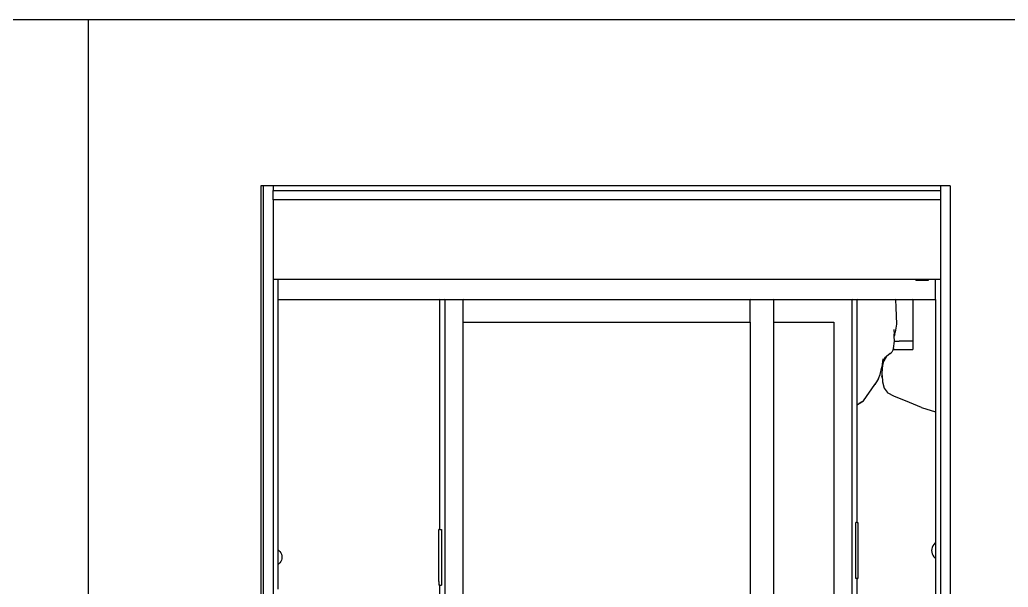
# Model space of a CAD drawing. Header units: metres. Extents: x 54.3 to 102.1, y 17 to 45.8.
# Drawn here: x 93.55 to 95.844, y 34.903 to 36.22 of the extents above; entities that cross this region are included whole.
import ezdxf

# ---------------------------------------------------------------- set-up
doc = ezdxf.new("R2010")
doc.units = ezdxf.units.M
doc.layers.add('Edges', color=7, linetype='Continuous')

# ---------------------------------------------------------------- blocks, each defined once
blk = doc.blocks.new('fr elevation')
for p, q in [((-1.2128, -0.2133), (-1.7128, -0.2133)), ((-1.2128, -2.6888), (-1.2128, -0.2133)), ((1.9372, -0.2133), (-1.2128, -0.2133)), ((-0.8074, -0.5988), (-0.8128, -0.5988)), ((-0.8128, -0.5988), (-0.8128, -1.6688)), ((-0.7843, -0.5988), (-0.8074, -0.5988)), ((-0.8074, -0.5988), (-0.8074, -1.6688)), ((0.7644, -0.5988), (-0.7843, -0.5988)), ((-0.7843, -0.5988), (-0.7843, -0.6096)), ((-0.7843, -0.6096), (0.7644, -0.6096)), ((-0.7843, -0.6315), (-0.7843, -0.6096)), ((0.7872, -0.5988), (0.7644, -0.5988)), ((0.7644, -0.5988), (0.7644, -0.6096)), ((0.7644, -0.6096), (0.7644, -0.6315)), ((0.7872, -0.5988), (0.7872, -2.1117)), ((-0.0628, -0.6315), (-0.7843, -0.6315)), ((-0.7843, -0.6315), (-0.7843, -0.8153)), ((-0.0628, -0.6321), (-0.0628, -0.6315)), ((0.14, -0.6315), (-0.0628, -0.6315)), ((0.14, -0.6315), (0.14, -0.6321)), ((0.15, -0.6315), (0.14, -0.6315)), ((0.15, -0.6315), (0.15, -0.6321)), ((0.16, -0.6315), (0.15, -0.6315)), ((0.16, -0.6321), (0.16, -0.6315)), ((0.5004, -0.6315), (0.16, -0.6315)), ((0.5004, -0.6315), (0.5004, -0.6321)), ((0.5504, -0.6315), (0.5004, -0.6315)), ((0.5504, -0.6315), (0.5504, -0.6321)), ((0.7004, -0.6315), (0.5504, -0.6315)), ((0.7004, -0.6315), (0.7004, -0.6321)), ((0.7644, -0.6315), (0.7004, -0.6315)), ((0.7644, -0.6315), (0.7644, -0.8153)), ((-0.7843, -0.8153), (-0.7843, -0.8154)), ((-0.7843, -0.8153), (-0.7814, -0.8153)), ((-0.7843, -0.8154), (-0.7843, -2.1117)), ((-0.7814, -0.8153), (-0.7814, -0.815)), ((-0.7814, -0.8153), (-0.7813, -0.8153)), ((-0.7813, -0.8153), (-0.7813, -0.815)), ((-0.7813, -0.8153), (-0.7752, -0.8153)), ((-0.7752, -0.8153), (-0.7752, -0.815)), ((-0.7752, -0.8153), (-0.7752, -0.815)), ((-0.7752, -0.8153), (-0.7752, -0.8153)), ((-0.7752, -0.8153), (-0.7722, -0.8153)), ((-0.7722, -0.8613), (-0.7722, -0.8153)), ((-0.7722, -0.8153), (-0.0628, -0.8153)), ((-0.7557, -0.8151), (-0.7557, -0.8149)), ((-0.7557, -0.815), (-0.7557, -0.815)), ((-0.7557, -0.8151), (-0.7557, -0.815)), ((-0.7557, -0.815), (-0.7268, -0.815)), ((-0.7557, -0.8151), (-0.0628, -0.8151)), ((-0.7268, -0.815), (-0.7268, -0.815)), ((-0.7268, -0.815), (-0.0628, -0.815)), ((-0.7268, -0.8153), (-0.7268, -0.815)), ((-0.0628, -0.815), (-0.0628, -0.815)), ((-0.0628, -0.8151), (-0.0628, -0.815)), ((-0.0628, -0.815), (0.1039, -0.815)), ((-0.0628, -0.8153), (-0.0628, -0.8151)), ((-0.0628, -0.8151), (0.1039, -0.8151)), ((-0.0628, -0.8153), (0.1039, -0.8153)), ((0.1039, -0.815), (0.1253, -0.815)), ((0.1039, -0.815), (0.1039, -0.8151)), ((0.1039, -0.8151), (0.1039, -0.8153)), ((0.1039, -0.8151), (0.1253, -0.8151)), ((0.1039, -0.8153), (0.1253, -0.8153)), ((0.1253, -0.815), (0.1253, -0.815)), ((0.1253, -0.815), (0.1253, -0.8151)), ((0.1253, -0.815), (0.14, -0.815)), ((0.1253, -0.8151), (0.1253, -0.8153)), ((0.1253, -0.8151), (0.14, -0.8151)), ((0.1253, -0.8153), (0.14, -0.8153)), ((0.14, -0.815), (0.15, -0.815)), ((0.14, -0.815), (0.14, -0.8151)), ((0.14, -0.8151), (0.14, -0.8153)), ((0.14, -0.8151), (0.15, -0.8151)), ((0.14, -0.8153), (0.15, -0.8153)), ((0.15, -0.815), (0.16, -0.815)), ((0.15, -0.815), (0.15, -0.8151)), ((0.15, -0.8151), (0.15, -0.8153)), ((0.15, -0.8151), (0.16, -0.8151)), ((0.15, -0.8153), (0.16, -0.8153)), ((0.16, -0.815), (0.16, -0.815)), ((0.16, -0.8151), (0.16, -0.815)), ((0.16, -0.815), (0.1739, -0.815)), ((0.16, -0.8153), (0.16, -0.8151)), ((0.16, -0.8151), (0.1739, -0.8151)), ((0.16, -0.8153), (0.1739, -0.8153)), ((0.1739, -0.815), (0.1739, -0.815)), ((0.1739, -0.815), (0.1739, -0.8151)), ((0.1739, -0.815), (0.1953, -0.815)), ((0.1739, -0.8151), (0.1739, -0.8153)), ((0.1739, -0.8151), (0.1953, -0.8151)), ((0.1739, -0.8153), (0.1953, -0.8153)), ((0.1953, -0.815), (0.1953, -0.815)), ((0.1953, -0.815), (0.1953, -0.8151)), ((0.1953, -0.815), (0.5004, -0.815)), ((0.1953, -0.8151), (0.1953, -0.8153)), ((0.1953, -0.8151), (0.5004, -0.8151)), ((0.1953, -0.8153), (0.5004, -0.8153)), ((0.5004, -0.815), (0.5004, -0.815)), ((0.5004, -0.815), (0.5004, -0.8151)), ((0.5004, -0.815), (0.5079, -0.815)), ((0.5004, -0.8151), (0.5004, -0.8153)), ((0.5004, -0.8151), (0.5077, -0.8151)), ((0.5004, -0.8153), (0.5074, -0.8153)), ((0.5077, -0.8151), (0.5074, -0.8153)), ((0.5074, -0.8153), (0.5076, -0.8153)), ((0.5078, -0.8151), (0.5076, -0.8153)), ((0.5076, -0.8153), (0.5085, -0.8153)), ((0.5079, -0.815), (0.5077, -0.8151)), ((0.5077, -0.8151), (0.5078, -0.8151)), ((0.5079, -0.815), (0.5078, -0.8151)), ((0.5078, -0.8151), (0.5088, -0.8151)), ((0.508, -0.815), (0.5079, -0.815)), ((0.508, -0.815), (0.509, -0.815)), ((0.5085, -0.8153), (0.5088, -0.8151)), ((0.5085, -0.8153), (0.5504, -0.8153)), ((0.5088, -0.8151), (0.509, -0.815)), ((0.5088, -0.8151), (0.5504, -0.8151)), ((0.509, -0.815), (0.509, -0.815)), ((0.509, -0.815), (0.5504, -0.815)), ((0.5504, -0.815), (0.5504, -0.815)), ((0.5504, -0.815), (0.5504, -0.8151)), ((0.5504, -0.815), (0.6311, -0.815)), ((0.5504, -0.8151), (0.5504, -0.8153)), ((0.5504, -0.8151), (0.6313, -0.8151)), ((0.5504, -0.8153), (0.6316, -0.8153)), ((0.6313, -0.8151), (0.6311, -0.815)), ((0.6311, -0.815), (0.6311, -0.815)), ((0.6311, -0.815), (0.7004, -0.815)), ((0.6316, -0.8153), (0.6313, -0.8151)), ((0.6313, -0.8151), (0.7004, -0.8151)), ((0.6316, -0.8153), (0.7004, -0.8153)), ((0.7004, -0.815), (0.7004, -0.815)), ((0.7004, -0.815), (0.7004, -0.8151)), ((0.7004, -0.815), (0.7071, -0.815)), ((0.7004, -0.8151), (0.7004, -0.8153)), ((0.7004, -0.8151), (0.7071, -0.8151)), ((0.7004, -0.8153), (0.7071, -0.8153)), ((0.7071, -0.815), (0.7364, -0.815)), ((0.7071, -0.815), (0.7071, -0.815)), ((0.7071, -0.8151), (0.7071, -0.815)), ((0.7071, -0.815), (0.7071, -0.815)), ((0.7071, -0.8153), (0.7071, -0.8151)), ((0.7071, -0.8151), (0.7364, -0.8151)), ((0.7071, -0.8174), (0.7071, -0.8153)), ((0.7071, -0.8174), (0.7364, -0.8174)), ((0.7364, -0.8151), (0.7364, -0.815)), ((0.7364, -0.815), (0.7364, -0.815)), ((0.7364, -0.8153), (0.7364, -0.8151)), ((0.7364, -0.8153), (0.7525, -0.8153)), ((0.7364, -0.8174), (0.7364, -0.8153)), ((0.7364, -0.8178), (0.7364, -0.8174)), ((0.7364, -0.8179), (0.7364, -0.8178)), ((0.7364, -0.8178), (0.7364, -0.8178)), ((0.7525, -0.8153), (0.7644, -0.8153)), ((0.7525, -0.8621), (0.7525, -0.8153)), ((0.7644, -0.8153), (0.7644, -2.1117)), ((-0.7722, -0.8613), (-0.7722, -0.8613)), ((-0.7722, -0.8618), (-0.7722, -0.8613)), ((-0.7722, -0.8618), (-0.7722, -0.862)), ((-0.7722, -0.862), (-0.7722, -0.8621)), ((-0.7722, -0.8621), (-0.3971, -0.8621)), ((-0.7722, -1.4444), (-0.7722, -0.8621)), ((-0.7722, -0.8621), (-0.3971, -0.8621)), ((-0.7722, -0.8621), (-0.7722, -0.8621)), ((-0.3971, -0.8613), (-0.3971, -0.8608)), ((-0.3971, -0.8621), (-0.3971, -0.8618)), ((-0.3971, -1.3959), (-0.3971, -0.8621)), ((-0.3971, -0.8621), (-0.3856, -0.8621)), ((-0.3971, -0.8621), (-0.3971, -0.8621)), ((-0.3971, -0.8621), (-0.3856, -0.8621)), ((-0.3856, -0.8608), (-0.3856, -0.8613)), ((-0.3856, -0.8618), (-0.3856, -0.8621)), ((-0.3856, -0.8621), (-0.3856, -2.0597)), ((-0.3856, -0.8621), (-0.3432, -0.8621)), ((-0.3856, -0.8621), (-0.3856, -0.8621)), ((-0.3856, -0.8621), (-0.3432, -0.8621)), ((-0.3432, -0.8613), (-0.3432, -0.8608)), ((-0.3432, -0.8621), (-0.3432, -0.8618)), ((-0.3432, -0.9152), (-0.3432, -0.8621)), ((-0.3432, -0.8621), (-0.3432, -0.8621)), ((-0.3432, -0.8621), (0.3231, -0.8621)), ((-0.3432, -0.8621), (0.3231, -0.8621)), ((0.3231, -0.8613), (0.3231, -0.8608)), ((0.3231, -0.8621), (0.3231, -0.8618)), ((0.3231, -0.9152), (0.3231, -0.8621)), ((0.3231, -0.8621), (0.3231, -0.8621)), ((0.3231, -0.8621), (0.3773, -0.8621)), ((0.3231, -0.8621), (0.3773, -0.8621)), ((0.3773, -0.8613), (0.3773, -0.8608)), ((0.3773, -0.8613), (0.3773, -0.8608)), ((0.3773, -0.8621), (0.3773, -0.8618)), ((0.3773, -0.9152), (0.3773, -0.8618)), ((0.3773, -0.915), (0.3773, -0.8621)), ((0.3773, -0.8621), (0.3773, -0.8621)), ((0.3773, -0.8621), (0.5595, -0.8621)), ((0.3773, -0.8621), (0.5595, -0.8621)), ((0.5595, -0.8613), (0.5595, -0.8608)), ((0.5595, -0.8621), (0.5595, -0.8618)), ((0.5595, -2.0597), (0.5595, -0.8621)), ((0.5595, -0.8621), (0.5595, -0.8621)), ((0.5595, -0.8621), (0.5709, -0.8621)), ((0.5595, -0.8621), (0.5709, -0.8621)), ((0.5709, -0.8613), (0.5709, -0.8608)), ((0.5709, -0.8621), (0.5709, -0.8618)), ((0.5709, -0.8621), (0.6602, -0.8621)), ((0.5709, -0.9588), (0.5709, -0.8621)), ((0.5709, -0.8621), (0.5709, -0.8621)), ((0.5709, -0.8621), (0.6602, -0.8621)), ((0.6602, -0.8608), (0.6602, -0.8613)), ((0.6602, -0.8618), (0.6602, -0.8621)), ((0.6602, -0.8621), (0.6609, -0.8807)), ((0.6602, -0.8621), (0.6602, -0.8621)), ((0.6602, -0.8621), (0.7004, -0.8621)), ((0.6602, -0.8621), (0.7004, -0.8621)), ((0.7004, -0.8608), (0.7004, -0.8613)), ((0.7004, -0.8618), (0.7004, -0.8621)), ((0.7004, -0.8621), (0.7004, -0.9588)), ((0.7004, -0.8621), (0.7004, -0.8621)), ((0.7004, -0.8621), (0.7525, -0.8621)), ((0.7004, -0.8621), (0.7525, -0.8621)), ((0.7525, -0.8621), (0.7525, -1.1235)), ((0.7525, -0.8621), (0.7525, -0.8621)), ((0.6609, -0.8807), (0.662, -0.9199)), ((-0.3432, -0.9152), (0.3231, -0.9152)), ((-0.3432, -2.0026), (-0.3432, -0.9152)), ((0.3231, -0.9152), (0.3231, -2.0026)), ((0.3773, -0.915), (0.5172, -0.915)), ((0.3773, -2.0028), (0.3773, -0.915)), ((0.5172, -0.915), (0.5172, -2.0028)), ((0.6559, -0.9319), (0.6569, -0.9427)), ((0.6585, -0.9422), (0.6591, -0.9385)), ((0.662, -0.9199), (0.6591, -0.9385)), ((0.5709, -1.1068), (0.5709, -0.9588)), ((0.6557, -0.976), (0.6577, -0.9588)), ((0.6572, -0.9473), (0.6569, -0.9427)), ((0.6585, -0.9422), (0.6572, -0.9473)), ((0.6577, -0.9588), (0.6572, -0.9473)), ((0.6573, -0.9588), (0.6577, -0.9588)), ((0.6577, -0.9588), (0.6686, -0.9588)), ((0.7004, -0.9588), (0.6686, -0.9588)), ((0.7004, -0.9588), (0.7004, -0.9788)), ((0.6479, -0.9881), (0.6513, -0.9844)), ((0.6543, -0.9788), (0.6513, -0.9844)), ((0.6532, -0.9788), (0.6533, -0.9788)), ((0.6557, -0.976), (0.6543, -0.9788)), ((0.6543, -0.9788), (0.7004, -0.9788)), ((0.6309, -1), (0.6286, -1.0195)), ((0.6301, -1.0184), (0.6333, -1.0054)), ((0.632, -1.002), (0.6332, -1.0007)), ((0.6332, -1.0007), (0.6324, -1.0019)), ((0.6332, -1.0007), (0.635, -0.9986)), ((0.6389, -0.9949), (0.6333, -1.0054)), ((0.6333, -1.0054), (0.635, -0.9986)), ((0.635, -0.9986), (0.6371, -0.9962)), ((0.6389, -0.9949), (0.6371, -0.9962)), ((0.639, -0.9948), (0.6389, -0.9949)), ((0.6479, -0.9881), (0.639, -0.9948)), ((0.6243, -1.0365), (0.6286, -1.0195)), ((0.6287, -1.039), (0.63, -1.0186)), ((0.63, -1.0186), (0.6301, -1.0184)), ((0.6302, -1.017), (0.6301, -1.0184)), ((0.6162, -1.0533), (0.6121, -1.0598)), ((0.6205, -1.0462), (0.6162, -1.0533)), ((0.6205, -1.0462), (0.6243, -1.0365)), ((0.6285, -1.0425), (0.6287, -1.039)), ((0.6287, -1.039), (0.6287, -1.039)), ((0.6287, -1.039), (0.6301, -1.0535)), ((0.6301, -1.0535), (0.634, -1.0686)), ((0.6121, -1.0598), (0.614, -1.0563)), ((0.634, -1.0686), (0.6404, -1.0773)), ((0.6429, -1.0797), (0.6404, -1.0773)), ((0.6404, -1.0773), (0.6417, -1.0789)), ((0.5719, -1.1061), (0.5855, -1.0978)), ((0.5855, -1.0978), (0.5751, -1.1035)), ((0.656, -1.0865), (0.6429, -1.0797)), ((0.6925, -1.1016), (0.656, -1.0865)), ((0.5709, -1.1068), (0.5719, -1.1061)), ((0.5709, -1.3802), (0.5709, -1.1068)), ((0.7202, -1.1135), (0.6925, -1.1016)), ((0.7202, -1.1135), (0.7525, -1.1235)), ((0.7525, -1.1235), (0.7525, -1.4272)), ((-0.3971, -1.3959), (-0.3994, -1.3959)), ((-0.3994, -1.5097), (-0.3994, -1.3959)), ((-0.3971, -1.3959), (-0.3937, -1.3959)), ((-0.3937, -1.3959), (-0.3937, -1.5257)), ((0.5709, -1.3802), (0.5676, -1.3802)), ((0.5676, -1.5099), (0.5676, -1.3802)), ((0.5709, -1.3802), (0.5726, -1.3802)), ((0.5726, -1.3802), (0.5726, -1.5099)), ((-0.7711, -1.4452), (-0.7722, -1.4444)), ((-0.7722, -1.4771), (-0.7722, -1.4444)), ((0.7442, -1.4415), (0.7439, -1.4453)), ((0.7452, -1.4379), (0.7442, -1.4415)), ((0.7466, -1.4344), (0.7452, -1.4379)), ((0.7487, -1.4312), (0.7466, -1.4344)), ((0.7512, -1.4283), (0.7487, -1.4312)), ((0.7525, -1.4272), (0.7512, -1.4283)), ((0.7525, -1.4272), (0.7525, -1.4633)), ((-0.7686, -1.4477), (-0.7711, -1.4452)), ((-0.7686, -1.4477), (-0.7665, -1.4506)), ((-0.7665, -1.4506), (-0.765, -1.4538)), ((-0.765, -1.4676), (-0.7665, -1.4708)), ((-0.765, -1.4538), (-0.7641, -1.4572)), ((-0.7641, -1.4642), (-0.765, -1.4676)), ((-0.7641, -1.4572), (-0.7638, -1.4607)), ((-0.7638, -1.4607), (-0.7641, -1.4642)), ((0.7439, -1.4453), (0.7442, -1.449)), ((0.7442, -1.449), (0.7452, -1.4527)), ((0.7452, -1.4527), (0.7466, -1.4561)), ((0.7466, -1.4561), (0.7487, -1.4594)), ((0.7487, -1.4594), (0.7512, -1.4622)), ((0.7512, -1.4622), (0.7525, -1.4633)), ((0.7525, -1.4633), (0.7525, -1.6134)), ((-0.7722, -1.4771), (-0.7711, -1.4763)), ((-0.7722, -1.5349), (-0.7722, -1.4771)), ((-0.7711, -1.4763), (-0.7686, -1.4737)), ((-0.7665, -1.4708), (-0.7686, -1.4737)), ((-0.3994, -1.5098), (-0.3994, -1.5097)), ((-0.3994, -1.5101), (-0.3994, -1.5098)), ((-0.3994, -1.5102), (-0.3994, -1.5101)), ((-0.3994, -1.5107), (-0.3994, -1.5102)), ((-0.3994, -1.5108), (-0.3994, -1.5107)), ((-0.3994, -1.5116), (-0.3994, -1.5108)), ((-0.3994, -1.5117), (-0.3994, -1.5116)), ((-0.3994, -1.5126), (-0.3994, -1.5117)), ((-0.3994, -1.5127), (-0.3994, -1.5126)), ((-0.3994, -1.5136), (-0.3994, -1.5127)), ((-0.3994, -1.5138), (-0.3994, -1.5136)), ((-0.3994, -1.5147), (-0.3994, -1.5138)), ((0.5709, -1.5099), (0.5676, -1.5099)), ((0.5709, -1.5099), (0.5726, -1.5099)), ((0.5709, -1.6134), (0.5709, -1.5099)), ((-0.3994, -1.5148), (-0.3994, -1.5147)), ((-0.3994, -1.5157), (-0.3994, -1.5148)), ((-0.3994, -1.5158), (-0.3994, -1.5157)), ((-0.3994, -1.5165), (-0.3994, -1.5158)), ((-0.3994, -1.5167), (-0.3994, -1.5165)), ((-0.3994, -1.5172), (-0.3994, -1.5167)), ((-0.3994, -1.5172), (-0.3994, -1.5173)), ((-0.3994, -1.5173), (-0.3994, -1.5176)), ((-0.3994, -1.5176), (-0.3994, -1.5177)), ((-0.3994, -1.5177), (-0.3994, -1.5257)), ((-0.3971, -1.5257), (-0.3994, -1.5257)), ((-0.3971, -1.5257), (-0.3937, -1.5257)), ((-0.3971, -1.6688), (-0.3971, -1.5257))]:
    blk.add_line(p, q)
at = {"layer": 'Edges'}
blk.add_line((0.5855, -1.0978), (0.6121, -1.0598), dxfattribs=at)

msp = doc.modelspace()

# ---------------------------------------------------------------- block references
at = {"layer": 'Edges'}
msp.add_blockref('fr elevation', (94.922, 36.4332), dxfattribs=at)

doc.saveas('drawing.dxf')
